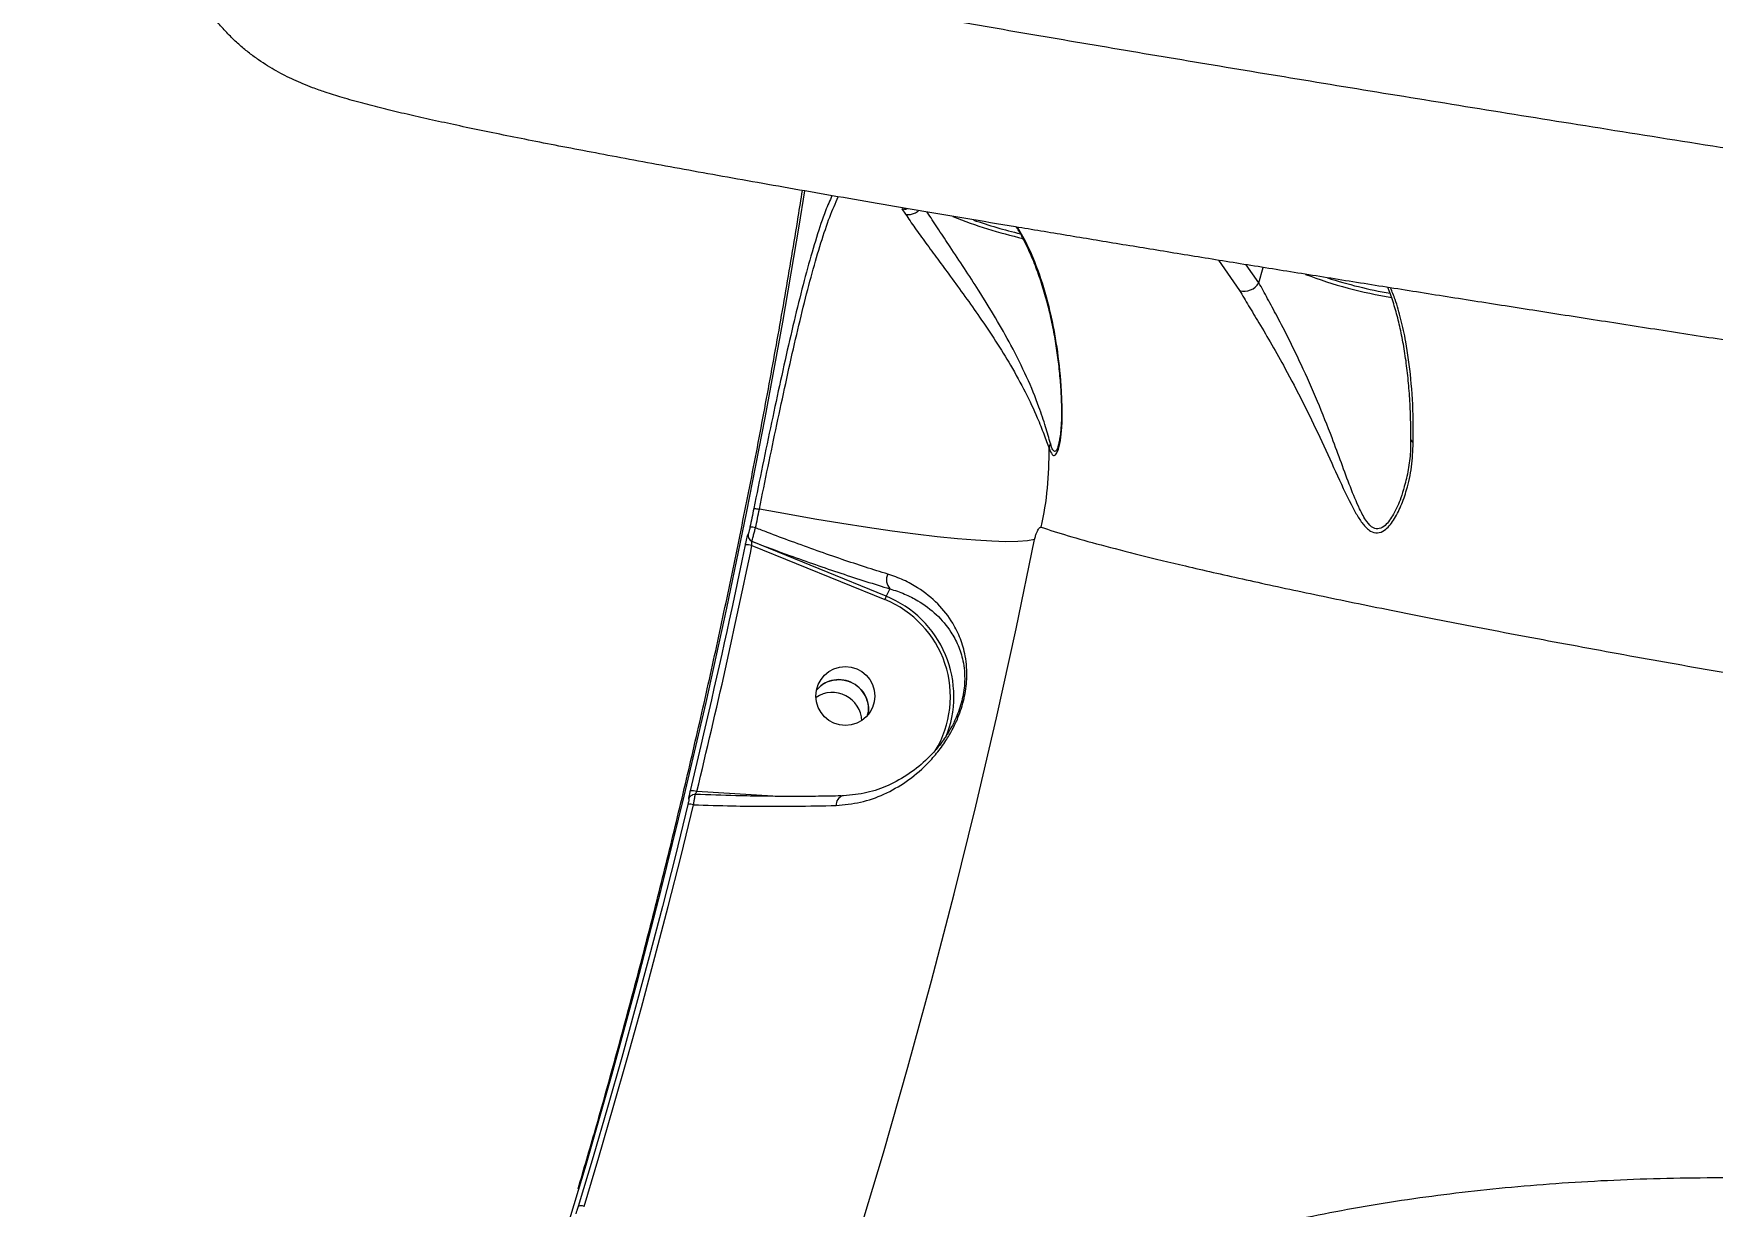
# Model space of a CAD drawing. Header units: millimetres. Extents: x -5517 to 6387, y -5295 to 6147.
# Drawn here: x 3095.3 to 3350.7, y 2978.4 to 3156.8 of the extents above; entities that cross this region are included whole.
import ezdxf

# ---------------------------------------------------------------- set-up
doc = ezdxf.new("R2010")
doc.units = ezdxf.units.MM
for name, color, linetype in [('DIKOM_ОБЪЕКТ', 7, 'Continuous'), ('DIKOM_РАЗМЕР_ЗОНА', 7, 'Continuous'), ('DIKOM_РАЗМЕР_ОБЪЕКТА', 7, 'Continuous')]:
    doc.layers.add(name, color=color, linetype=linetype)
doc.styles.add('style1', font='arial.ttf', dxfattribs={"width": 0.8})
doc.dimstyles.new('1-50', dxfattribs={"dimtxt": 300, "dimasz": 200, "dimexe": 100, "dimexo": 0, "dimgap": 100, "dimtad": 1, "dimtxsty": 'style1', "dimcen": 200, "dimclrd": 7, "dimclre": 7, "dimclrt": 7, "dimadec": 1, "dimazin": 2, "dimtfac": 1, "dimtmove": 0, "dimatfit": 2, "dimfxl": 0, "dimlwd": 25, "dimlwe": 18, "dimarcsym": 0})

# ---------------------------------------------------------------- blocks, each defined once
blk = doc.blocks.new('*D2')
at = {"layer": 'Defpoints', "color": 0, "transparency": 16777216}
for p in [(4491.49, 3838.97), (-2445.56, 374.31), (4491.49, -4687.8)]:
    blk.add_point(p, dxfattribs=at)
at = {"layer": 'DIKOM_РАЗМЕР_ОБЪЕКТА', "color": 7, "lineweight": 18, "transparency": 16777216}
for p, q in [((4491.49, 3838.97), (4491.49, -4787.8)), ((-2445.56, 374.31), (-2445.56, -4787.8))]:
    blk.add_line(p, q, dxfattribs=at)
at = {"layer": 'DIKOM_РАЗМЕР_ОБЪЕКТА', "color": 7, "lineweight": 25, "transparency": 16777216}
blk.add_line((-2245.56, -4687.8), (4291.49, -4687.8), dxfattribs=at)
at = {"layer": 'DIKOM_РАЗМЕР_ОБЪЕКТА', "color": 7, "transparency": 16777216}
for points in [[(-2245.56, -4654.47), (-2245.56, -4721.14), (-2445.56, -4687.8)], [(4291.49, -4654.47), (4291.49, -4721.14), (4491.49, -4687.8)]]:
    blk.add_solid(points, dxfattribs=at)
at = {"layer": 'DIKOM_РАЗМЕР_ОБЪЕКТА', "color": 7, "transparency": 16777216, "insert": (1022.97, -4434.63), "char_height": 300, "attachment_point": 5, "style": 'style1'}
blk.add_mtext('6900', dxfattribs=at)
blk = doc.blocks.new('*D3')
at = {"layer": 'Defpoints', "color": 0, "transparency": 16777216}
for p in [(6386.85, 4728.17), (-4131.44, -152.69), (6386.85, -5195.35)]:
    blk.add_point(p, dxfattribs=at)
at = {"layer": 'DIKOM_РАЗМЕР_ЗОНА', "color": 7, "lineweight": 18, "transparency": 16777216}
for p, q in [((6386.85, 4728.17), (6386.85, -5295.35)), ((-4131.44, -152.69), (-4131.44, -5295.35))]:
    blk.add_line(p, q, dxfattribs=at)
at = {"layer": 'DIKOM_РАЗМЕР_ЗОНА', "color": 7, "lineweight": 25, "transparency": 16777216}
blk.add_line((-3931.44, -5195.35), (6186.85, -5195.35), dxfattribs=at)
at = {"layer": 'DIKOM_РАЗМЕР_ЗОНА', "color": 7, "transparency": 16777216}
for points in [[(-3931.44, -5162.02), (-3931.44, -5228.69), (-4131.44, -5195.35)], [(6186.85, -5162.02), (6186.85, -5228.69), (6386.85, -5195.35)]]:
    blk.add_solid(points, dxfattribs=at)
at = {"layer": 'DIKOM_РАЗМЕР_ЗОНА', "color": 7, "transparency": 16777216, "insert": (1127.71, -4942.18), "char_height": 300, "attachment_point": 5, "style": 'style1'}
blk.add_mtext('10500', dxfattribs=at)

msp = doc.modelspace()

# ---------------------------------------------------------------- linework, layer by layer
at = {"layer": 'DIKOM_ОБЪЕКТ', "color": 7, "linetype": 'Continuous', "lineweight": 15}
for p, q in [((3227.391, 3130.174), (3227.964, 3129.334)), ((3275.592, 3122.336), (3278.782, 3117.723)), ((3281.717, 3118.917), (3279.798, 3121.655)), ((3281.717, 3118.917), (3282.351, 3121.244)), ((3251.272, 3094.478), (3251.217, 3094.276)), ((3304.836, 3095.083), (3304.833, 3095.123)), ((3303.884, 3088.153), (3303.802, 3087.877)), ((3204.009, 3080.691), (3204.006, 3080.689)), ((3204.597, 3078.959), (3224.797, 3070.712)), ((3204.608, 3079.563), (3204.611, 3079.566)), ((3225.014, 3071.232), (3204.608, 3079.563)), ((3225.588, 3072.362), (3225.014, 3071.232)), ((3222.313, 3053.666), (3222.133, 3052.979)), ((3194.979, 3040.349), (3194.982, 3040.352)), ((3207.779, 3040.804), (3196.218, 3041.514)), ((3217.978, 3040.891), (3218.34, 3040.902))]:
    msp.add_line(p, q, dxfattribs=at)
at = {"layer": 'DIKOM_ОБЪЕКТ', "color": 7, "linetype": 'Continuous', "lineweight": 15, "flags": 128}
for points in [[(3153.325, 2906.96), (3157.306, 2917.646), (3162.003, 2930.748), (3166.56, 2944.015), (3170.972, 2957.44), (3175.238, 2971.014), (3179.355, 2984.728), (3183.32, 2998.572), (3187.13, 3012.538), (3190.783, 3026.616), (3194.276, 3040.798), (3197.608, 3055.074), (3200.775, 3069.434), (3203.777, 3083.87), (3206.61, 3098.371), (3209.274, 3112.929), (3211.765, 3127.533), (3212.634, 3132.886)], [(3204.872, 3084.561), (3204.8, 3084.205), (3204.728, 3083.85), (3204.656, 3083.495), (3204.584, 3083.14), (3204.511, 3082.785), (3204.439, 3082.43), (3204.366, 3082.075), (3204.294, 3081.72)], [(3205.149, 3081.637), (3205.222, 3081.992), (3205.294, 3082.347), (3205.366, 3082.701), (3205.439, 3083.056), (3205.511, 3083.411), (3205.583, 3083.766), (3205.655, 3084.121), (3205.726, 3084.475)], [(3247.598, 3079.847), (3246.505, 3079.656), (3245.048, 3079.549), (3243.237, 3079.527), (3241.087, 3079.589), (3238.615, 3079.737), (3235.84, 3079.968), (3232.783, 3080.281), (3229.468, 3080.672), (3225.921, 3081.14), (3222.17, 3081.681), (3218.244, 3082.289), (3214.174, 3082.962), (3209.99, 3083.692), (3205.726, 3084.475)], [(3209.445, 2939.073), (3212.568, 2948.234), (3216.716, 2960.872), (3220.727, 2973.649), (3224.599, 2986.556), (3228.329, 2999.585), (3231.915, 3012.728), (3235.353, 3025.976), (3238.643, 3039.321), (3241.782, 3052.753), (3244.767, 3066.264), (3247.598, 3079.847)], [(3194.859, 3039.556), (3192.943, 3031.795), (3190.979, 3024.065), (3188.965, 3016.368), (3186.904, 3008.705), (3184.794, 3001.078), (3182.637, 2993.489), (3180.433, 2985.939), (3178.183, 2978.429)], [(3179.057, 2978.42), (3181.306, 2985.924), (3183.508, 2993.469), (3185.663, 3001.053), (3187.771, 3008.674), (3189.832, 3016.332), (3191.844, 3024.023), (3193.807, 3031.748), (3195.721, 3039.503)], [(3218.542, 3040.873), (3218.349, 3040.889), (3218.341, 3040.888)]]:
    msp.add_lwpolyline(points, dxfattribs=at)
at = {"layer": 'DIKOM_ОБЪЕКТ', "color": 7, "linetype": 'Continuous', "lineweight": 15}
msp.add_circle((3218.808, 3056.057), 4.471, dxfattribs=at)
for centre, radius, start, end in [((3227.814, 3131.927), 1.804, 256.44343, 283.21309), ((3261.395, 3194.244), 70.324, 248.10178, 257.20353), ((3262.016, 3196.408), 71.974, 250.74385, 256.68239), ((3279.458, 3120.264), 2.63, 255.101, 329.19828), ((3313.905, 3187.495), 71.841, 249.53673, 260.394), ((3313.654, 3186.547), 70.261, 252.172, 260.16968), ((3198.845, 3092.696), 50.95, 347.56463, 1.1697), ((3251.487, 3093.588), 1.708, 150.04859, 175.02277), ((3305.559, 3095.208), 0.734, 189.83075, 240.87828), ((3204.992, 3080.492), 1.005, 168.71096, 247.57751), ((3204.994, 3080.495), 1.005, 168.70808, 247.58982), ((3204.478, 3079.165), 2.562, 74.80414, 94.11322), ((3203.88, 3076.653), 2.414, 72.73521, 97.63397), ((3227.095, 3073.723), 2.03, 154.51591, 222.08225), ((3240.148, 3064.595), 16.526, 156.32134, 158.2748), ((3218.86, 3055.936), 15.924, 328.86217, 68.11206), ((3218.857, 3055.971), 16.456, 337.50999, 68.02929), ((3216.82, 3052.076), 4.519, 2.85931, 123.25183), ((3195.431, 3039.284), 2.365, 70.56458, 95.88333), ((3195.197, 3038.015), 1.578, 70.61248, 102.37498), ((3195.928, 3040.118), 0.976, 139.43619, 166.31663), ((3195.931, 3040.121), 0.977, 139.94056, 166.31252), ((3195.925, 3040.122), 0.971, 121.18546, 139.48972), ((3218.967, 3039.441), 1.577, 113.38295, 180.98382), ((3178.61, 2977.441), 1.076, 65.46949, 113.37385)]:
    msp.add_arc(centre, radius, start, end, dxfattribs=at)
for points, knots in [([(3290.371, 3200.487), (3295.665, 3199.665), (3306.258, 3198.019), (3322.889, 3195.47), (3340.023, 3192.865), (3357.853, 3190.178), (3376.36, 3187.412), (3395.532, 3184.569), (3415.149, 3181.68), (3434.983, 3178.778), (3454.991, 3175.869), (3475.131, 3172.957), (3495.555, 3170.019), (3516.422, 3167.033), (3537.711, 3164.001), (3559.394, 3160.927), (3581.225, 3157.847), (3602.958, 3154.794), (3624.556, 3151.772), (3645.987, 3148.787), (3667.407, 3145.816), (3688.982, 3142.836), (3710.676, 3139.854), (3732.454, 3136.873), (3754.063, 3133.929), (3775.248, 3131.058), (3795.983, 3128.262), (3816.249, 3125.545), (3836.212, 3122.884), (3856.022, 3120.26), (3875.635, 3117.68), (3895.01, 3115.151), (3913.921, 3112.703), (3933.346, 3110.211), (3953.127, 3107.702), (3973.182, 3105.189), (3985.847, 3103.633), (3992.177, 3102.854)], [0, 0, 0, 0, 0.0277158, 0.0554555, 0.0831953, 0.110911, 0.139432, 0.1679791, 0.1965263, 0.2250473, 0.252759, 0.2804947, 0.3082306, 0.3359423, 0.3644571, 0.392998, 0.4215389, 0.4500536, 0.4777908, 0.5055522, 0.5333134, 0.5610509, 0.5895954, 0.6181661, 0.6467369, 0.6752814, 0.7029898, 0.7307223, 0.7584548, 0.7861631, 0.8146751, 0.843213, 0.8717511, 0.9002628, 0.9335017, 0.966761, 1, 1, 1, 1]), ([(4150.533, 3040.538), (4150.532, 3040.462), (4150.52, 3039.344), (4150.194, 3037.21), (4149.545, 3034.206), (4148.584, 3031.345), (4147.382, 3028.654), (4145.961, 3026.153), (4144.359, 3023.863), (4142.618, 3021.8), (4140.783, 3019.974), (4138.903, 3018.391), (4137.025, 3017.046), (4135.19, 3015.922), (4133.423, 3014.996), (4131.742, 3014.243), (4130.149, 3013.633), (4128.637, 3013.14), (4127.19, 3012.742), (4125.787, 3012.42), (4124.405, 3012.16), (4123.007, 3011.949), (4121.544, 3011.78), (4119.928, 3011.646), (4117.983, 3011.544), (4115.43, 3011.49), (4112.453, 3011.513), (4109.14, 3011.607), (4105.739, 3011.752), (4102.105, 3011.947), (4098.181, 3012.193), (4094.056, 3012.482), (4089.705, 3012.811), (4085.093, 3013.184), (4080.232, 3013.599), (4075.109, 3014.055), (4069.716, 3014.553), (4064.047, 3015.094), (4058.12, 3015.675), (4051.928, 3016.297), (4045.48, 3016.959), (4038.757, 3017.663), (4031.775, 3018.408), (4024.557, 3019.19), (4017.123, 3020.007), (4009.461, 3020.86), (4001.557, 3021.752), (3993.399, 3022.683), (3985.003, 3023.652), (3976.381, 3024.658), (3967.532, 3025.699), (3958.455, 3026.777), (3949.177, 3027.888), (3939.702, 3029.032), (3930.038, 3030.208), (3920.166, 3031.418), (3910.098, 3032.661), (3899.861, 3033.933), (3889.484, 3035.23), (3878.965, 3036.553), (3868.285, 3037.905), (3857.434, 3039.286), (3846.422, 3040.696), (3835.274, 3042.13), (3823.989, 3043.59), (3812.564, 3045.075), (3801.023, 3046.583), (3789.386, 3048.111), (3777.663, 3049.657), (3765.844, 3051.223), (3753.929, 3052.809), (3741.936, 3054.413), (3729.886, 3056.031), (3717.798, 3057.661), (3705.684, 3059.301), (3693.527, 3060.955), (3681.307, 3062.624), (3669.013, 3064.31), (3656.661, 3066.01), (3644.268, 3067.723), (3631.849, 3069.447), (3619.422, 3071.178), (3607.005, 3072.915), (3594.615, 3074.655), (3582.27, 3076.396), (3569.986, 3078.134), (3557.778, 3079.869), (3545.655, 3081.599), (3533.59, 3083.327), (3521.555, 3085.058), (3509.536, 3086.793), (3497.558, 3088.53), (3485.656, 3090.263), (3473.866, 3091.986), (3462.221, 3093.696), (3450.702, 3095.394), (3439.293, 3097.083), (3427.983, 3098.765), (3416.799, 3100.436), (3405.75, 3102.094), (3394.834, 3103.739), (3384.046, 3105.374), (3373.421, 3106.991), (3362.963, 3108.591), (3352.672, 3110.173), (3342.529, 3111.741), (3332.554, 3113.291), (3322.781, 3114.819), (3313.245, 3116.318), (3303.943, 3117.789), (3294.841, 3119.238), (3285.93, 3120.665), (3277.222, 3122.069), (3268.739, 3123.447), (3260.48, 3124.799), (3252.442, 3126.125), (3244.644, 3127.421), (3237.1, 3128.687), (3229.806, 3129.922), (3222.749, 3131.129), (3215.931, 3132.308), (3209.375, 3133.453), (3203.1, 3134.563), (3197.117, 3135.635), (3191.395, 3136.675), (3185.93, 3137.684), (3180.721, 3138.662), (3175.786, 3139.606), (3171.12, 3140.518), (3166.718, 3141.398), (3162.569, 3142.25), (3158.684, 3143.073), (3155.048, 3143.87), (3151.638, 3144.65), (3148.406, 3145.427), (3145.273, 3146.231), (3142.399, 3147.035), (3139.949, 3147.801), (3137.989, 3148.491), (3136.404, 3149.112), (3135.004, 3149.718), (3133.651, 3150.366), (3132.314, 3151.075), (3130.969, 3151.865), (3129.597, 3152.762), (3128.188, 3153.792), (3126.738, 3154.983), (3125.255, 3156.364), (3123.759, 3157.959), (3122.283, 3159.785), (3120.871, 3161.847), (3119.574, 3164.133), (3118.44, 3166.619), (3117.513, 3169.271), (3116.825, 3172.049), (3116.387, 3175.01), (3116.236, 3178.106), (3116.451, 3181.261), (3116.73, 3183.393), (3117.013, 3184.433), (3117.025, 3184.477)], [0, 0, 0, 0, 0.000151, 0.00223, 0.0042696, 0.0062729, 0.0082426, 0.0101806, 0.0120874, 0.0139624, 0.015804, 0.0176105, 0.0193842, 0.0211338, 0.0228783, 0.0246421, 0.0264564, 0.0283649, 0.0304197, 0.0326837, 0.0352357, 0.0381801, 0.0416652, 0.0459232, 0.0513731, 0.058981, 0.069377, 0.078335, 0.0867503, 0.095661, 0.1041652, 0.1124021, 0.1206195, 0.1287104, 0.1367364, 0.14472, 0.1526793, 0.1606294, 0.1685839, 0.1764553, 0.1843488, 0.1922584, 0.2001663, 0.2080498, 0.2158909, 0.2236758, 0.2314966, 0.2393437, 0.2471807, 0.2550153, 0.2628544, 0.270704, 0.278571, 0.2863858, 0.2942075, 0.3020537, 0.3099095, 0.3177568, 0.3255781, 0.3333601, 0.3411469, 0.3489788, 0.3568001, 0.3646188, 0.3724415, 0.3802741, 0.3881229, 0.395944, 0.4037459, 0.4115619, 0.4193847, 0.4272064, 0.4350177, 0.4428122, 0.4505806, 0.458333, 0.4661167, 0.4739267, 0.4817578, 0.4896043, 0.497461, 0.5053219, 0.5131803, 0.52103, 0.5288655, 0.5366813, 0.5444723, 0.5522339, 0.5599764, 0.567758, 0.57558, 0.5834251, 0.5912768, 0.5991142, 0.6069199, 0.61468, 0.6224806, 0.6302922, 0.6380977, 0.6459044, 0.6537179, 0.6615452, 0.6693982, 0.6772015, 0.6850255, 0.6928828, 0.7007531, 0.7086122, 0.7164371, 0.7242112, 0.7319944, 0.7398301, 0.7476586, 0.7554877, 0.7633231, 0.7711721, 0.7790432, 0.786879, 0.794712, 0.8025836, 0.810476, 0.8183714, 0.8262466, 0.8340874, 0.8419158, 0.8498342, 0.857759, 0.8657007, 0.8736725, 0.8816903, 0.8897718, 0.8979486, 0.9061514, 0.9145229, 0.9231335, 0.9321431, 0.9419775, 0.9502003, 0.955922, 0.9600007, 0.9634149, 0.966304, 0.9688088, 0.9710357, 0.9730671, 0.9749691, 0.9767959, 0.9785919, 0.980386, 0.9821979, 0.9840412, 0.9859173, 0.9878199, 0.9897406, 0.9916722, 0.9936097, 0.9957469, 0.9978486, 0.9999095, 1, 1, 1, 1]), ([(4150.5, 3040.539), (4150.513, 3040.517), (4150.643, 3040.284), (4150.049, 3039.945), (4148.611, 3039.542), (4146.117, 3039.281), (4142.713, 3039.15), (4138.409, 3039.154), (4133.246, 3039.286), (4127.266, 3039.54), (4120.433, 3039.918), (4112.686, 3040.423), (4103.999, 3041.062), (4094.365, 3041.838), (4083.888, 3042.744), (4072.695, 3043.766), (4060.826, 3044.902), (4048.328, 3046.144), (4035.115, 3047.501), (4021.078, 3048.983), (4006.208, 3050.593), (3990.512, 3052.332), (3974.165, 3054.18), (3957.367, 3056.114), (3940.161, 3058.128), (3922.596, 3060.215), (3904.533, 3062.391), (3885.831, 3064.675), (3866.497, 3067.066), (3846.549, 3069.564), (3826.214, 3072.139), (3805.727, 3074.764), (3785.129, 3077.43), (3764.46, 3080.132), (3743.567, 3082.89), (3722.286, 3085.727), (3700.64, 3088.639), (3678.661, 3091.626), (3656.6, 3094.651), (3633.591, 3097.837), (3609.667, 3101.183), (3584.886, 3104.685), (3560.04, 3108.232), (3535.192, 3111.816), (3510.405, 3115.429), (3487.16, 3118.851), (3465.459, 3122.078), (3445.273, 3125.105), (3425.411, 3128.111), (3405.727, 3131.118), (3386.263, 3134.121), (3367.062, 3137.113), (3348.347, 3140.06), (3330.341, 3142.927), (3313.056, 3145.709), (3296.495, 3148.406), (3280.512, 3151.04), (3264.993, 3153.632), (3249.986, 3156.174), (3235.532, 3158.661), (3221.803, 3161.064), (3208.944, 3163.357), (3196.957, 3165.538), (3185.83, 3167.608), (3175.477, 3169.584), (3165.828, 3171.478), (3156.931, 3173.283), (3148.82, 3174.994), (3141.596, 3176.589), (3135.335, 3178.048), (3130.022, 3179.372), (3125.629, 3180.568), (3122.118, 3181.644), (3119.458, 3182.61), (3117.756, 3183.451), (3116.962, 3184.071), (3117.094, 3184.353), (3117.137, 3184.446)], [0, 0, 0, 0, 0.001385, 0.0145913, 0.0281764, 0.0417742, 0.0553719, 0.0689572, 0.0821837, 0.0954216, 0.1086596, 0.1218861, 0.1354981, 0.1491226, 0.1627472, 0.1763592, 0.1895868, 0.2028259, 0.216065, 0.2292926, 0.242905, 0.2565297, 0.2701545, 0.2837668, 0.2969773, 0.3101993, 0.3234212, 0.3366316, 0.3502248, 0.3638303, 0.3774359, 0.391029, 0.4042406, 0.4174638, 0.4306869, 0.4438986, 0.4574938, 0.4711016, 0.4847093, 0.4983046, 0.5135874, 0.528879, 0.5441617, 0.5597745, 0.5753967, 0.5910095, 0.6042385, 0.6174788, 0.6307192, 0.6439481, 0.6575615, 0.6711874, 0.6848132, 0.6984267, 0.7116329, 0.7248505, 0.7380682, 0.7512745, 0.764863, 0.778464, 0.7920649, 0.8056534, 0.8188813, 0.8321207, 0.8453601, 0.858588, 0.8722021, 0.8858288, 0.8994554, 0.9130696, 0.9262929, 0.9395278, 0.9527625, 0.9659858, 0.9795953, 0.9932172, 1, 1, 1, 1]), ([(3178.157, 2981.096), (3179.039, 2984.106), (3180.978, 2990.721), (3183.875, 3001.099), (3186.869, 3012.199), (3189.777, 3023.436), (3192.6, 3034.796), (3195.332, 3046.271), (3197.971, 3057.85), (3200.513, 3069.524), (3202.954, 3081.281), (3205.292, 3093.114), (3207.527, 3105.009), (3209.645, 3116.96), (3211.228, 3126.277), (3212.067, 3131.617), (3212.276, 3132.948)], [0, 0, 0, 0, 0.0627389, 0.1378763, 0.2132216, 0.2887576, 0.3644691, 0.4403401, 0.5163547, 0.5924959, 0.6687493, 0.7450987, 0.8215276, 0.8980201, 0.9745617, 1, 1, 1, 1]), ([(3216.765, 3132.165), (3216.438, 3131.42), (3215.652, 3129.624), (3214.416, 3125.91), (3213.052, 3121.241), (3211.688, 3115.966), (3210.32, 3110.212), (3208.948, 3104.083), (3207.577, 3097.693), (3206.21, 3091.141), (3205.318, 3086.755), (3204.872, 3084.561)], [0, 0, 0, 0, 0.081712, 0.1967498, 0.3114198, 0.4261817, 0.5411484, 0.6560043, 0.7703368, 0.8850715, 1, 1, 1, 1]), ([(3205.726, 3084.475), (3206.165, 3086.633), (3207.04, 3090.936), (3208.382, 3097.366), (3209.728, 3103.641), (3211.073, 3109.653), (3212.415, 3115.304), (3213.753, 3120.479), (3215.091, 3125.074), (3216.412, 3129.018), (3217.293, 3131.019), (3217.725, 3132)], [0, 0, 0, 0, 0.1120592, 0.223445, 0.3348627, 0.446921, 0.5581122, 0.6701198, 0.7816882, 0.8930695, 1, 1, 1, 1]), ([(3227.964, 3129.334), (3227.993, 3129.326), (3228.175, 3129.281), (3228.572, 3129.267), (3229.168, 3129.418), (3229.662, 3129.646), (3229.892, 3129.845), (3229.954, 3129.899)], [0, 0, 0, 0, 0.0514629, 0.3198186, 0.606847, 0.8938419, 1, 1, 1, 1]), ([(3227.964, 3129.334), (3228.425, 3128.657), (3229.361, 3127.286), (3231.04, 3124.97), (3232.859, 3122.498), (3234.872, 3119.772), (3237.026, 3116.815), (3239.367, 3113.502), (3241.72, 3109.993), (3244.088, 3106.168), (3246.255, 3102.234), (3247.884, 3098.742), (3249.033, 3095.819), (3249.533, 3094.434), (3249.785, 3093.736)], [0, 0, 0, 0, 0.0637982, 0.1293409, 0.1956934, 0.2634263, 0.3422612, 0.4227083, 0.5170772, 0.6134031, 0.725402, 0.8399975, 0.9193186, 1, 1, 1, 1]), ([(3250.007, 3094.441), (3249.769, 3095.271), (3249.292, 3096.934), (3248.165, 3100.426), (3246.468, 3104.541), (3244.2, 3109.128), (3241.685, 3113.554), (3239.267, 3117.481), (3236.911, 3121.112), (3234.858, 3124.204), (3233.028, 3126.961), (3231.871, 3128.721), (3231.342, 3129.568), (3231.275, 3129.676)], [0, 0, 0, 0, 0.0932138, 0.1867035, 0.3198909, 0.4530294, 0.5629767, 0.6728201, 0.7603415, 0.8477683, 0.9187825, 0.9897257, 1, 1, 1, 1]), ([(3251.728, 3099.439), (3251.717, 3100.059), (3251.689, 3101.668), (3251.522, 3104.148), (3251.24, 3106.95), (3250.835, 3109.76), (3250.306, 3112.608), (3249.651, 3115.456), (3248.865, 3118.24), (3247.957, 3120.908), (3246.925, 3123.44), (3245.888, 3125.626), (3245.167, 3126.86), (3244.859, 3127.388)], [0, 0, 0, 0, 0.0460795, 0.1195773, 0.1977244, 0.2814933, 0.3719351, 0.4705214, 0.573933, 0.6816321, 0.7940663, 0.9118666, 1, 1, 1, 1]), ([(3251.796, 3099.171), (3251.766, 3100.272), (3251.677, 3103.598), (3251.16, 3108.547), (3250.114, 3114.297), (3248.6, 3119.678), (3246.834, 3124.192), (3245.521, 3126.433), (3244.973, 3127.369)], [0, 0, 0, 0, 0.0820687, 0.2480056, 0.4142043, 0.6292915, 0.8451402, 1, 1, 1, 1]), ([(3303.802, 3087.877), (3303.646, 3087.31), (3303.237, 3085.829), (3302.294, 3083.753), (3301.144, 3082.074), (3300.026, 3081.406), (3299.024, 3081.565), (3297.995, 3082.635), (3296.862, 3084.787), (3295.611, 3087.814), (3294.266, 3091.488), (3292.668, 3095.853), (3290.657, 3100.857), (3288.447, 3105.886), (3286.338, 3110.237), (3284.604, 3113.601), (3283.012, 3116.539), (3282.148, 3118.125), (3281.717, 3118.917)], [0, 0, 0, 0, 0.0355766, 0.0930609, 0.14473, 0.1750592, 0.2053126, 0.2441267, 0.2958442, 0.3715592, 0.4477086, 0.5237526, 0.6323414, 0.7407598, 0.8136602, 0.8864339, 0.9432602, 1, 1, 1, 1]), ([(3278.782, 3117.723), (3279.226, 3116.976), (3280.13, 3115.457), (3281.815, 3112.669), (3283.697, 3109.467), (3285.981, 3105.397), (3288.465, 3100.661), (3291.027, 3095.365), (3293.417, 3090.112), (3295.204, 3086.172), (3296.582, 3083.612), (3297.537, 3082.148), (3298.588, 3081.081), (3299.75, 3080.739), (3301.019, 3081.266), (3302.27, 3082.763), (3303.376, 3084.945), (3304.312, 3087.673), (3305.016, 3090.894), (3305.14, 3093.337), (3305.202, 3094.567)], [0, 0, 0, 0, 0.0470875, 0.0957442, 0.1543526, 0.2146401, 0.3009821, 0.3896913, 0.480767, 0.5736885, 0.6068292, 0.6403844, 0.6772306, 0.707558, 0.7379272, 0.7828373, 0.8286813, 0.8755363, 0.9373319, 1, 1, 1, 1]), ([(3304.827, 3095.122), (3304.823, 3096.12), (3304.816, 3098.248), (3304.669, 3101.345), (3304.417, 3104.459), (3304.052, 3107.454), (3303.578, 3110.302), (3302.999, 3112.977), (3302.31, 3115.457), (3301.742, 3117.208), (3301.381, 3118.045), (3301.31, 3118.21)], [0, 0, 0, 0, 0.1018512, 0.2171331, 0.3355271, 0.4569279, 0.5810128, 0.7072194, 0.8353472, 0.9675427, 1, 1, 1, 1]), ([(3305.202, 3094.567), (3305.205, 3095.711), (3305.213, 3099.148), (3304.889, 3104.43), (3304.201, 3109.47), (3303.344, 3113.382), (3302.564, 3116.12), (3301.975, 3117.559), (3301.736, 3118.142)], [0, 0, 0, 0, 0.1138813, 0.3421266, 0.5753876, 0.7336825, 0.8919979, 1, 1, 1, 1]), ([(3249.785, 3093.736), (3249.941, 3093.373), (3250.225, 3092.714), (3250.682, 3092.551), (3251.151, 3093.24), (3251.532, 3094.816), (3251.773, 3096.907), (3251.788, 3098.412), (3251.796, 3099.171)], [0, 0, 0, 0, 0.1672621, 0.3043177, 0.4416739, 0.6370333, 0.8167171, 1, 1, 1, 1]), ([(3251.247, 3094.269), (3251.27, 3094.342), (3251.339, 3094.564), (3251.47, 3095.212), (3251.615, 3096.221), (3251.713, 3097.635), (3251.757, 3098.766), (3251.726, 3099.409), (3251.725, 3099.431)], [0, 0, 0, 0, 0.0783846, 0.2395192, 0.4340435, 0.6944218, 0.9893825, 1, 1, 1, 1]), ([(3251.796, 3099.171), (3251.787, 3099.19), (3251.744, 3099.276), (3251.741, 3099.367), (3251.739, 3099.439)], [0, 0, 0, 0, 0.2091179, 1, 1, 1, 1]), ([(3251.217, 3094.276), (3251.171, 3094.088), (3251.034, 3093.52), (3250.717, 3093.172), (3250.342, 3093.403), (3250.126, 3094.07), (3250.007, 3094.441)], [0, 0, 0, 0, 0.1328563, 0.3992521, 0.6666362, 1, 1, 1, 1]), ([(3303.842, 3087.87), (3303.852, 3087.902), (3304.131, 3088.733), (3304.492, 3090.511), (3304.839, 3092.891), (3304.84, 3094.459), (3304.84, 3095.084)], [0, 0, 0, 0, 0.0146568, 0.3759707, 0.7511833, 1, 1, 1, 1]), ([(3204.872, 3084.561), (3204.893, 3084.567), (3204.936, 3084.58), (3205.133, 3084.567), (3205.402, 3084.533), (3205.618, 3084.495), (3205.726, 3084.475)], [0, 0, 0, 0, 0.2500105, 0.500004, 0.7500319, 1, 1, 1, 1]), ([(3204.006, 3080.689), (3203.994, 3080.671), (3203.964, 3080.624), (3203.889, 3080.408), (3203.783, 3080.032), (3203.667, 3079.555), (3203.595, 3079.216), (3203.559, 3079.046)], [0, 0, 0, 0, 0.1342679, 0.3469925, 0.5632456, 0.7817256, 1, 1, 1, 1]), ([(3204.294, 3081.72), (3204.293, 3081.718), (3204.271, 3081.611), (3204.224, 3081.392), (3204.16, 3081.134), (3204.099, 3080.917), (3204.046, 3080.754), (3204.021, 3080.712), (3204.009, 3080.691)], [0, 0, 0, 0, 0.0042921, 0.219797, 0.4355098, 0.5682035, 0.7938069, 1, 1, 1, 1]), ([(3204.611, 3079.566), (3204.617, 3079.613), (3204.628, 3079.713), (3204.708, 3080.05), (3204.821, 3080.485), (3204.962, 3081.001), (3205.086, 3081.425), (3205.149, 3081.637)], [0, 0, 0, 0, 0.2044334, 0.4300857, 0.5634119, 0.7802907, 1, 1, 1, 1]), ([(3225.262, 3074.596), (3224.137, 3074.945), (3221.886, 3075.644), (3218.279, 3076.84), (3214.521, 3078.143), (3210.73, 3079.516), (3207.59, 3080.694), (3205.758, 3081.402), (3205.149, 3081.637)], [0, 0, 0, 0, 0.1827959, 0.3655927, 0.5537479, 0.7419033, 0.9141921, 1, 1, 1, 1]), ([(3247.598, 3079.847), (3247.62, 3079.947), (3247.666, 3080.156), (3247.78, 3080.542), (3247.928, 3080.946), (3248.154, 3081.417), (3248.336, 3081.644), (3248.497, 3081.736), (3248.559, 3081.729), (3248.6, 3081.724)], [0, 0, 0, 0, 0.0767377, 0.1605076, 0.3174107, 0.4661234, 0.7624955, 0.8428319, 1, 1, 1, 1]), ([(3248.6, 3081.724), (3249.902, 3081.307), (3252.506, 3080.472), (3257.587, 3079.054), (3263.532, 3077.517), (3270.66, 3075.796), (3279.034, 3073.888), (3288.748, 3071.786), (3299.601, 3069.542), (3311.611, 3067.16), (3324.765, 3064.648), (3338.632, 3062.094), (3353.111, 3059.513), (3368.092, 3056.924), (3383.983, 3054.259), (3400.77, 3051.525), (3418.417, 3048.734), (3436.93, 3045.887), (3456.276, 3042.995), (3476.506, 3040.052), (3497.333, 3037.101), (3518.254, 3034.211), (3539.075, 3031.4), (3559.699, 3028.675), (3580.703, 3025.952), (3602.029, 3023.24), (3623.606, 3020.543), (3644.835, 3017.933), (3665.647, 3015.411), (3685.99, 3012.981), (3706.318, 3010.583), (3726.553, 3008.227), (3746.669, 3005.912), (3759.74, 3004.432), (3766.273, 3003.692)], [0, 0, 0, 0, 0.0283336, 0.0566672, 0.0852828, 0.1138983, 0.1455322, 0.1771905, 0.2088242, 0.2413901, 0.2739832, 0.3065487, 0.3371874, 0.3678491, 0.3984873, 0.4300098, 0.461558, 0.4930803, 0.5257429, 0.5584055, 0.5915373, 0.6246692, 0.6557872, 0.6869295, 0.7180479, 0.7500729, 0.782124, 0.8141495, 0.8447049, 0.8752822, 0.9058377, 0.937217, 0.9686203, 1, 1, 1, 1]), ([(3203.559, 3079.046), (3203.426, 3078.399), (3202.762, 3075.162), (3200.135, 3062.656), (3197.359, 3050.86), (3195.188, 3041.637)], [0, 0, 0, 0, 0.0517089, 0.2585525, 1, 1, 1, 1]), ([(3196.218, 3041.514), (3197.699, 3047.735), (3200.663, 3060.177), (3203.285, 3072.698), (3204.597, 3078.959)], [0, 0, 0, 0, 0.4999178, 1, 1, 1, 1]), ([(3204.597, 3078.959), (3204.59, 3079.023), (3204.576, 3079.149), (3204.568, 3079.326), (3204.573, 3079.466), (3204.588, 3079.544), (3204.603, 3079.558), (3204.608, 3079.563)], [0, 0, 0, 0, 0.2317243, 0.4562271, 0.6690891, 0.8722593, 1, 1, 1, 1]), ([(3204.611, 3079.566), (3206.526, 3078.845), (3209.791, 3077.618), (3214.288, 3076.024), (3218.17, 3074.701), (3221.969, 3073.463), (3224.382, 3072.729), (3225.588, 3072.362)], [0, 0, 0, 0, 0.2590563, 0.4416257, 0.6241942, 0.8120959, 1, 1, 1, 1]), ([(3217.39, 3039.414), (3218.638, 3039.529), (3221.172, 3039.765), (3224.752, 3041.051), (3228.134, 3042.957), (3230.752, 3045.142), (3232.717, 3047.312), (3234.02, 3049.09), (3235.104, 3050.923), (3236.103, 3053.039), (3236.958, 3055.691), (3237.314, 3058.332), (3237.286, 3060.464), (3237.014, 3062.561), (3236.355, 3064.827), (3235.03, 3067.504), (3232.95, 3070.171), (3230.324, 3072.284), (3227.699, 3073.745), (3226.078, 3074.311), (3225.262, 3074.596)], [0, 0, 0, 0, 0.0717886, 0.1456295, 0.2211694, 0.2985188, 0.3406381, 0.3832924, 0.416103, 0.4496135, 0.4986463, 0.5477924, 0.580452, 0.6139728, 0.6704379, 0.7283192, 0.8119544, 0.8980737, 0.9486884, 1, 1, 1, 1]), ([(3225.588, 3072.362), (3226.342, 3072.115), (3227.86, 3071.618), (3230.285, 3070.352), (3232.764, 3068.499), (3234.724, 3066.178), (3236.011, 3063.793), (3236.654, 3061.81), (3236.939, 3059.923), (3236.993, 3058.038), (3236.682, 3055.639), (3235.899, 3053.249), (3234.986, 3051.352), (3233.99, 3049.702), (3232.78, 3048.087), (3230.975, 3046.135), (3228.545, 3044.143), (3225.44, 3042.416), (3222.099, 3041.22), (3219.737, 3040.989), (3218.542, 3040.873)], [0, 0, 0, 0, 0.0515539, 0.1037765, 0.1890715, 0.2766017, 0.3332105, 0.3909224, 0.4225506, 0.454959, 0.5012671, 0.5475061, 0.5791742, 0.6117643, 0.6537253, 0.6962992, 0.7731208, 0.8516221, 0.9249646, 1, 1, 1, 1]), ([(3221.82, 3056.115), (3221.542, 3056.539), (3220.987, 3057.389), (3219.68, 3058.228), (3218.194, 3058.618), (3216.67, 3058.481), (3215.342, 3057.931), (3214.731, 3057.274), (3214.463, 3056.985)], [0, 0, 0, 0, 0.1729455, 0.3458889, 0.5188346, 0.6917824, 0.864717, 1, 1, 1, 1]), ([(3214.464, 3056.998), (3214.753, 3057.299), (3215.39, 3057.963), (3216.748, 3058.501), (3218.273, 3058.609), (3219.758, 3058.197), (3221.026, 3057.322), (3221.928, 3056.082), (3222.338, 3054.795), (3222.32, 3053.98), (3222.313, 3053.666)], [0, 0, 0, 0, 0.1110137, 0.2451822, 0.3793463, 0.513507, 0.6476722, 0.7818337, 0.9160041, 1, 1, 1, 1]), ([(3222.137, 3052.995), (3222.21, 3053.243), (3222.424, 3053.971), (3222.272, 3055.081), (3221.946, 3055.827), (3221.82, 3056.115)], [0, 0, 0, 0, 0.240626, 0.7076087, 1, 1, 1, 1]), ([(3195.188, 3041.637), (3195.15, 3041.472), (3195.072, 3041.143), (3194.989, 3040.731), (3194.947, 3040.447), (3194.947, 3040.327), (3194.97, 3040.343), (3194.979, 3040.349)], [0, 0, 0, 0, 0.2182814, 0.4367514, 0.653027, 0.8657455, 1, 1, 1, 1]), ([(3194.982, 3040.352), (3194.984, 3040.354), (3194.996, 3040.367), (3195.008, 3040.346), (3194.998, 3040.231), (3194.969, 3040.052), (3194.925, 3039.835), (3194.88, 3039.642), (3194.859, 3039.556)], [0, 0, 0, 0, 0.0340224, 0.2522574, 0.470516, 0.5979105, 0.8193147, 1, 1, 1, 1]), ([(3195.184, 3040.75), (3195.239, 3040.807), (3195.362, 3040.937), (3195.632, 3041.07), (3195.865, 3041.136), (3195.989, 3041.11), (3196, 3041.108)], [0, 0, 0, 0, 0.261993, 0.589724, 0.9656607, 1, 1, 1, 1]), ([(3195.721, 3039.503), (3195.747, 3039.677), (3195.807, 3040.065), (3195.878, 3040.499), (3195.94, 3040.856), (3195.985, 3041.086), (3196.002, 3041.128), (3196.003, 3041.101), (3196.003, 3041.097)], [0, 0, 0, 0, 0.1805022, 0.4029295, 0.5310046, 0.7496311, 0.9664099, 1, 1, 1, 1]), ([(3195.721, 3039.503), (3197.694, 3039.445), (3201.324, 3039.337), (3206.476, 3039.278), (3211.832, 3039.278), (3215.344, 3039.364), (3217.39, 3039.414)], [0, 0, 0, 0, 0.2580771, 0.475005, 0.6940757, 1, 1, 1, 1]), ([(3195.993, 3041.093), (3195.991, 3041.092), (3195.983, 3041.09), (3195.995, 3041.128), (3196.042, 3041.221), (3196.119, 3041.356), (3196.185, 3041.461), (3196.218, 3041.514)], [0, 0, 0, 0, 0.0559643, 0.275883, 0.506379, 0.7491573, 1, 1, 1, 1]), ([(3218.153, 3040.866), (3217.024, 3040.841), (3214.636, 3040.79), (3210.737, 3040.774), (3206.532, 3040.805), (3201.617, 3040.896), (3198.063, 3041.023), (3196.003, 3041.097)], [0, 0, 0, 0, 0.1670309, 0.3530599, 0.5445433, 0.7360227, 1, 1, 1, 1]), ([(3726.24, 2856.947), (3721.069, 2860.27), (3710.729, 2866.917), (3694.636, 2876.606), (3678.148, 2886.062), (3660.665, 2895.561), (3642.251, 2905.011), (3622.926, 2914.331), (3603.162, 2923.268), (3583.009, 2931.768), (3562.527, 2939.783), (3542.382, 2947.054), (3522.642, 2953.586), (3503.364, 2959.402), (3484.015, 2964.665), (3464.66, 2969.328), (3445.367, 2973.355), (3426.153, 2976.729), (3407.102, 2979.4), (3388.201, 2981.345), (3369.751, 2982.509), (3352.187, 2982.878), (3335.614, 2982.498), (3320.035, 2981.434), (3305.002, 2979.671), (3290.591, 2977.19), (3276.866, 2973.988), (3264.204, 2970.164), (3252.603, 2965.767), (3242.046, 2960.848), (3232.263, 2955.322), (3223.429, 2949.126), (3217.363, 2944.25), (3214.593, 2941.3), (3214.125, 2940.801)], [0, 0, 0, 0, 0.02906, 0.05812, 0.087469, 0.116818, 0.149263, 0.1817327, 0.2141772, 0.2475779, 0.2810064, 0.3144068, 0.3458307, 0.3772786, 0.4087021, 0.4410327, 0.4733896, 0.5057198, 0.5392197, 0.5727196, 0.6067006, 0.6406819, 0.6725975, 0.7045381, 0.7364542, 0.7693003, 0.8021729, 0.8350193, 0.8663579, 0.897719, 0.9290577, 0.9612416, 0.9934497, 1, 1, 1, 1]), ([(3178.183, 2978.429), (3178.182, 2978.427), (3178.152, 2978.325), (3178.084, 2978.112), (3177.994, 2977.845), (3177.909, 2977.608), (3177.834, 2977.412), (3177.799, 2977.338), (3177.782, 2977.303)], [0, 0, 0, 0, 0.004274, 0.2198175, 0.4355443, 0.5682228, 0.7938088, 1, 1, 1, 1])]:
    msp.add_open_spline(points, degree=3, knots=knots, dxfattribs=at)

# ---------------------------------------------------------------- dimensions: what is measured, and where the dimension line sits
at = {"layer": 'DIKOM_РАЗМЕР_ЗОНА'}
dim = msp.add_linear_dim(base=(6386.855, -5195.352), p1=(-4131.439, -152.689), p2=(6386.855, 4728.173), text='10500', dimstyle='1-50', dxfattribs=at)
dim.commit()
dim.dimension.update_dxf_attribs({"geometry": '*D3', "text_midpoint": (1127.708, -5195.352), "dimtype": 160})
at = {"layer": 'DIKOM_РАЗМЕР_ОБЪЕКТА'}
dim = msp.add_linear_dim(base=(4491.49, -4687.804), p1=(-2445.558, 374.311), p2=(4491.49, 3838.967), text='6900', dimstyle='1-50', dxfattribs=at)
dim.commit()
dim.dimension.update_dxf_attribs({"geometry": '*D2', "text_midpoint": (1022.966, -4687.804), "dimtype": 160})

doc.saveas('drawing.dxf')
